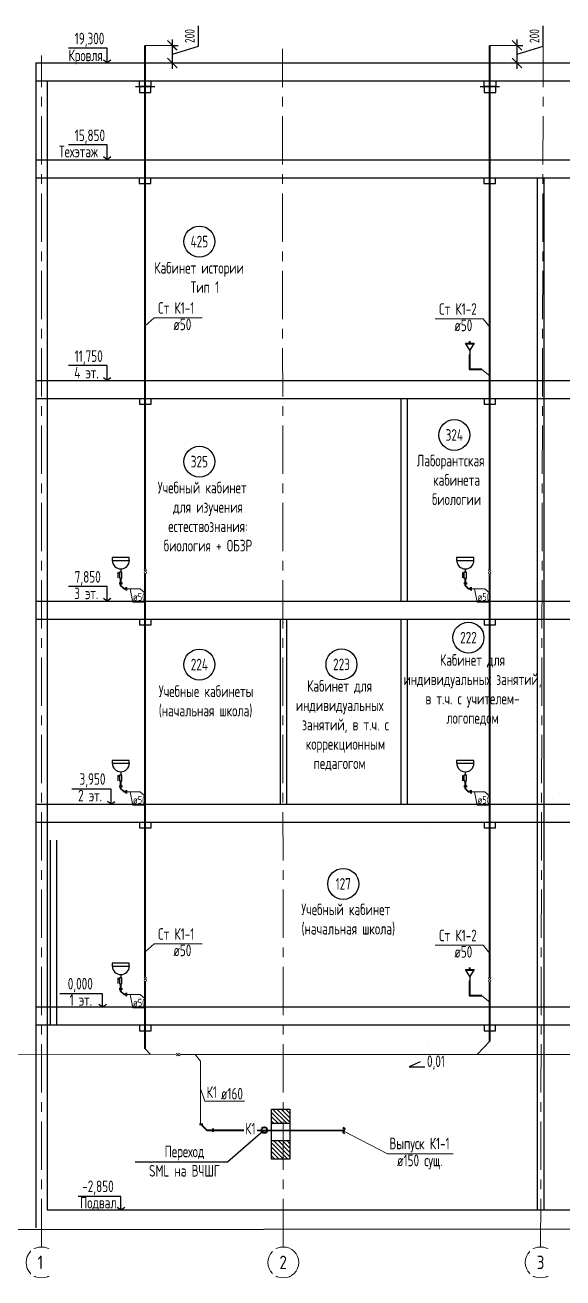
# Model space of a CAD drawing. Header units: millimetres. Extents: x -8689834 to 9420486, y -73560 to 166298.
# Drawn here: x -171699 to -157798, y -58947 to -26538 of the extents above; entities that cross this region are included whole.
import ezdxf
from ezdxf.enums import TextEntityAlignment as Align

# ---------------------------------------------------------------- set-up
doc = ezdxf.new("R2010")
doc.units = ezdxf.units.MM
doc.header["$MEASUREMENT"] = 0
doc.linetypes.add('CENTER', pattern=[2, 1.25, -0.25, 0.25, -0.25])
doc.layers.get('0').update_dxf_attribs({"color": 250, "lineweight": 9})
for name, color, linetype in [('PDF _0', 7, 'Continuous'), ('PDF __ВК-Text VK', 7, 'Continuous'), ('PDF __ВК-В1', 5, 'Continuous'), ('PDF __ВК-В1-текст', 7, 'Continuous'), ('PDF __ВК-К3', 7, 'Continuous'), ('PDF __ВК-переход на SML', 3, 'Continuous'), ('PDF __ВК-переход с пл. на чуг.', 1, 'Continuous'), ('PDF __ВК-питьевой фонтанчик', 7, 'Continuous'), ('PDF __ВК-противопожарные муфты', 1, 'Continuous'), ('PDF __ВК-размеры', 7, 'Continuous'), ('PDF __ВК-стены', 7, 'Continuous'), ('PDF __ВК-текст Канал', 7, 'Continuous'), ('PDF __Пескоуловитель', 7, 'Continuous'), ('PDF __Сантехника', 7, 'Continuous'), ('АР_Таблицы', 250, 'Continuous')]:
    doc.layers.add(name, color=color, linetype=linetype)
doc.layers.add('PDF __ВК-К1', color=7, linetype='Continuous', true_color=0xb80000)
for name, color, linetype, lineweight in [('АР_Маркер экспликации', 239, 'Continuous', 13), ('АР_Номер помещения', 1, 'Continuous', 25), ('АР_Оси', 195, 'Continuous', 9), ('АР_Оси размеры', 164, 'Continuous', 9), ('АР_Помещения_площадь', 19, 'Continuous', 9), ('ВК_канализация', 32, 'Continuous', 15)]:
    doc.layers.add(name, color=color, linetype=linetype, lineweight=lineweight)
doc.styles.add('ISOCPEUR', font='isocpeur.ttf', dxfattribs={"width": 0.7})
doc.styles.get("Standard").update_dxf_attribs({"font": 'isocpeur.ttf', "width": 0.7})
doc.styles.add('ГОСТ 2.304', font='isocpeur.ttf', dxfattribs={"width": 0.7})
doc.dimstyles.new('СПДС', dxfattribs={"dimscale": 100, "dimtxt": 2.5, "dimasz": 2.5, "dimexe": 1.5, "dimexo": 0, "dimgap": 1, "dimtad": 1, "dimdec": 0, "dimrnd": 1, "dimtxsty": 'ГОСТ 2.304', "dimblk": 'OBLIQUE', "dimcen": 2.5, "dimdle": 1.5, "dimadec": 0, "dimazin": 2, "dimtfac": 0.75, "dimtdec": 0, "dimtmove": 1, "dimatfit": 3, "dimfxl": 1, "dimtolj": 1, "dimarcsym": 1})

# ---------------------------------------------------------------- blocks, each defined once
blk = doc.blocks.new('*U1667')
at = {"layer": 'АР_Номер помещения', "color": 7}
blk.add_circle((-15720, 4793), 400, dxfattribs=at)
at = {"layer": 'АР_Помещения_площадь', "color": 7}
blk.add_line((-13545, 633), (-13545, 633), dxfattribs=at)
at = {"color": 7, "style": 'ISOCPEUR', "width": 0.7, "flags": 1}
blk.add_attdef('КАТЕГОРИЯ', (-499, -2092), '', height=250, dxfattribs=at)
at = {"layer": 'АР_Номер помещения', "color": 7, "style": 'ISOCPEUR', "width": 0.7}
blk.add_attdef('НОМЕР_ПОМЕЩЕНИЯ', text='', height=300, dxfattribs=at).set_placement((-15720, 4793), align=Align.MIDDLE_CENTER)
at = {"layer": 'АР_Помещения_площадь', "color": 7, "style": 'ISOCPEUR', "width": 0.7}
blk.add_attdef('ПЛОЩАДЬ_ПОМЕЩЕНИЯ', text='', height=200, dxfattribs=at).set_placement((-13540, 880), align=Align.MIDDLE_RIGHT)
at = {"layer": 'АР_Помещения_площадь', "color": 7, "lineweight": 30, "width": 0.7, "flags": 104}
blk.add_attdef('ИМЯ_ПОМЕЩЕНИЯ', text='', height=100, dxfattribs=at).set_placement((158, 1217), align=Align.MIDDLE_CENTER)
blk = doc.blocks.new('_Oblique')
at = {"color": 0, "linetype": 'ByBlock', "lineweight": -2}
blk.add_line((-0.5, -0.5), (0.5, 0.5), dxfattribs=at)
blk = doc.blocks.new('*D1739')
at = {"layer": 'АР_Оси размеры', "color": 0, "lineweight": -2, "ltscale": 100, "transparency": 16777216}
for p, q in [((-158309, -27088), (-158309, -26555)), ((-158984, -27667), (-158984, -26914)), ((-158984, -27064), (-158834, -27064)), ((-158984, -27290), (-158309, -27088)), ((-158984, -27517), (-158834, -27517))]:
    blk.add_line(p, q, dxfattribs=at)
at = {"layer": 'АР_Оси размеры', "color": 0, "lineweight": -2, "ltscale": 100, "transparency": 16777216, "xscale": 250, "yscale": 250, "zscale": 250}
for p, rotation in [((-158984, -27064), 90), ((-158984, -27517), 270)]:
    blk.add_blockref('_Oblique', p, dxfattribs=dict(at, rotation=rotation))
at = {"layer": 'АР_Оси размеры', "color": 0, "ltscale": 100, "transparency": 16777216, "insert": (-158534, -26822), "char_height": 250, "attachment_point": 5, "rotation": 90, "style": 'ГОСТ 2.304'}
blk.add_mtext('\\A1;200', dxfattribs=at)
blk = doc.blocks.new('*D1740')
at = {"layer": 'АР_Оси размеры', "color": 0, "lineweight": -2, "ltscale": 100, "transparency": 16777216}
for p, q in [((-167217, -27088), (-167217, -26556)), ((-167892, -27667), (-167892, -26914)), ((-167892, -27064), (-167742, -27064)), ((-167892, -27291), (-167217, -27088)), ((-167892, -27517), (-167742, -27517))]:
    blk.add_line(p, q, dxfattribs=at)
at = {"layer": 'АР_Оси размеры', "color": 0, "lineweight": -2, "ltscale": 100, "transparency": 16777216, "xscale": 250, "yscale": 250, "zscale": 250}
for p, rotation in [((-167892, -27064), 90), ((-167892, -27517), 270)]:
    blk.add_blockref('_Oblique', p, dxfattribs=dict(at, rotation=rotation))
at = {"layer": 'АР_Оси размеры', "color": 0, "ltscale": 100, "transparency": 16777216, "insert": (-167442, -26822), "char_height": 250, "attachment_point": 5, "rotation": 90, "style": 'ГОСТ 2.304'}
blk.add_mtext('\\A1;200', dxfattribs=at)

msp = doc.modelspace()

# ---------------------------------------------------------------- linework, layer by layer
at = {"layer": 'PDF _0', "lineweight": 20}
for points in [[(-167790.1, -27166), (-167993.3, -26962.8)], [(-158881.9, -27165.5), (-159085.1, -26962.3)]]:
    msp.add_lwpolyline(points, dxfattribs=at)
at = {"layer": 'PDF __ВК-Text VK', "lineweight": 30}
msp.add_lwpolyline([(-161487, -53354.4), (-161769.7, -53483.9), (-161366.9, -53483.9)], dxfattribs=at)
at = {"layer": 'PDF __ВК-В1', "color": 244, "lineweight": 40, "true_color": 0x991b1e}
for points in [[(-168593, -40622.6), (-168594.3, -27064.4)], [(-159687.4, -40633.9), (-159688.7, -27063.9)], [(-159896.2, -35444.3), (-160201.9, -35444.3), (-160201.9, -35059.1)], [(-168593.3, -51173.7), (-168593.8, -40729.3)], [(-159687.8, -51185), (-159688.2, -40740.6)], [(-168594.3, -53022.9), (-168594.3, -51280.5)], [(-159896.2, -51648.8), (-160201.9, -51648.8), (-160201.9, -51263.6)], [(-159688.7, -51754.6), (-159688.7, -51291.7)], [(-159688.7, -52821.4), (-159688.7, -51754.6)]]:
    msp.add_lwpolyline(points, dxfattribs=at)
at = {"layer": 'PDF __ВК-В1', "lineweight": 40}
for points in [[(-160201.9, -34767), (-160201.9, -34712)], [(-160201.9, -50971.5), (-160201.9, -50916.5)]]:
    msp.add_lwpolyline(points, dxfattribs=at)
at = {"layer": 'PDF __ВК-В1-текст', "lineweight": 25}
for points in [[(-169580.6, -27132.1), (-170579.7, -27132.1)], [(-169580.6, -27517.3), (-169580.6, -27132.1)], [(-169483.3, -27445.4), (-169580.6, -27517.3), (-169673.8, -27445.4)], [(-169580.6, -29636.4), (-170579.7, -29636.4)], [(-169580.6, -30021.6), (-169580.6, -29636.4)], [(-169483.3, -29949.7), (-169580.6, -30021.6), (-169673.8, -29949.7)], [(-169580.6, -35346.9), (-170579.7, -35346.9)], [(-169580.6, -35732.2), (-169580.6, -35346.9)], [(-169483.3, -35660.2), (-169580.6, -35732.2), (-169673.8, -35660.2)], [(-169580.6, -41057.5), (-170579.7, -41057.5)], [(-169580.6, -41442.7), (-169580.6, -41057.5)], [(-169483.3, -41370.7), (-169580.6, -41442.7), (-169673.8, -41370.7)], [(-169474.8, -46306.6), (-170486.5, -46306.6)], [(-169474.8, -46691.8), (-169474.8, -46306.6)], [(-169474.8, -46691.8), (-169567.9, -46619.8)], [(-169474.8, -46691.8), (-169377.5, -46619.8)], [(-169791.6, -51868.9), (-169694.3, -51936.7), (-169694.3, -51594.9), (-170803.4, -51594.9)], [(-169694.3, -51936.7), (-169596.9, -51868.9)], [(-169318.2, -57118.1), (-169220.8, -57185.8), (-169220.8, -56844), (-170329.9, -56844)], [(-169220.8, -57185.8), (-169123.5, -57118.1)]]:
    msp.add_lwpolyline(points, dxfattribs=at)
at = {"layer": 'PDF __ВК-К1', "color": 244, "lineweight": 40, "true_color": 0x991b1e}
for points in [[(-169266.8, -40974), (-169177.9, -40974)], [(-169228.7, -40842.8), (-169228.7, -41033.3)], [(-169084.7, -41122.2), (-169139.8, -41122.2), (-169228.7, -41033.3)], [(-169084.7, -41077.7), (-169084.7, -41166.6)], [(-160361.2, -40974), (-160272.3, -40974)], [(-160323.1, -40842.8), (-160323.1, -41033.3)], [(-160179.2, -41122.2), (-160234.2, -41122.2), (-160323.1, -41033.3)], [(-160179.2, -41077.7), (-160179.2, -41166.6)], [(-169266.8, -46223.1), (-169177.9, -46223.1)], [(-169228.7, -46091.9), (-169228.7, -46282.4)], [(-169084.7, -46371.3), (-169139.8, -46371.3), (-169228.7, -46282.4)], [(-169084.7, -46326.8), (-169084.7, -46415.7)], [(-160361.2, -46223.1), (-160272.3, -46223.1)], [(-160323.1, -46091.9), (-160323.1, -46282.4)], [(-160179.2, -46371.3), (-160234.2, -46371.3), (-160323.1, -46282.4)], [(-160179.2, -46326.8), (-160179.2, -46415.7)], [(-169266.8, -51468), (-169177.9, -51468)], [(-169228.7, -51336.8), (-169228.7, -51527.3)], [(-169084.7, -51616.2), (-169139.8, -51616.2), (-169228.7, -51527.3)], [(-169084.7, -51571.7), (-169084.7, -51660.6)], [(-167104.5, -54976.3), (-167193.4, -54976.3)], [(-167163.8, -54963.6), (-167003, -55124.4)], [(-166846.3, -55082.1), (-166846.3, -55171)], [(-167003, -55124.4), (-166046.3, -55124.4)], [(-165703.4, -55124.4), (-163464.1, -55128.7)]]:
    msp.add_lwpolyline(points, dxfattribs=at)
at = {"layer": 'PDF __ВК-К3', "lineweight": 25}
msp.add_lwpolyline([(-165330.9, -55873.7), (-165330.9, -54578.4), (-164852.6, -54578.4), (-164852.6, -55873.7)], close=True, dxfattribs=at)
for points in [[(-165051.5, -54942.4), (-165330.9, -54663)], [(-164937.2, -54942.4), (-165305.5, -54578.4)], [(-164852.6, -54917), (-165191.2, -54578.4)], [(-164852.6, -54806.9), (-165081.2, -54578.4)], [(-164852.6, -54692.6), (-164966.9, -54578.4)], [(-164852.6, -54582.6), (-164856.8, -54578.4)], [(-165161.6, -54942.4), (-165330.9, -54777.3)], [(-165275.9, -54942.4), (-165330.9, -54887.4)], [(-165330.9, -54942.4), (-164852.6, -54942.4)], [(-165330.9, -55391.1), (-164852.6, -55391.1)], [(-164852.6, -55814.4), (-165275.9, -55391.1)], [(-164852.6, -55704.3), (-165161.6, -55391.1)], [(-164852.6, -55590.1), (-165051.5, -55391.1)], [(-164852.6, -55480), (-164937.2, -55391.1)], [(-164907.6, -55873.7), (-165330.9, -55450.4)], [(-165017.7, -55873.7), (-165330.9, -55560.4)], [(-165131.9, -55873.7), (-165330.9, -55674.7)], [(-165242, -55873.7), (-165330.9, -55784.8)]]:
    msp.add_lwpolyline(points, dxfattribs=at)
at = {"layer": 'PDF __ВК-переход на SML', "lineweight": 30}
for points in [[(-168744.6, -27983), (-168444.1, -27983), (-168444.1, -28131.1), (-168744.6, -28131.1)], [(-159836.4, -27982.5), (-159535.8, -27982.5), (-159535.8, -28130.7), (-159836.4, -28130.7)]]:
    msp.add_lwpolyline(points, close=True, dxfattribs=at)
at = {"layer": 'PDF __ВК-переход с пл. на чуг.', "lineweight": 40}
msp.add_circle((-165515, -55122.3), 74.1, dxfattribs=at)
at = {"layer": 'PDF __ВК-питьевой фонтанчик', "lineweight": 30}
for points in [[(-160201.9, -34944.8), (-160312, -34767), (-160091.9, -34767), (-160201.9, -34944.8), (-160201.9, -35059.1)], [(-160299.3, -34783.9), (-160100.3, -34783.9)], [(-160201.9, -51149.3), (-160312, -50971.5), (-160091.9, -50971.5), (-160201.9, -51149.3), (-160201.9, -51263.6)], [(-160299.3, -50988.4), (-160100.3, -50988.4)]]:
    msp.add_lwpolyline(points, dxfattribs=at)
at = {"layer": 'PDF __ВК-противопожарные муфты', "lineweight": 30}
for points in [[(-168842, -28131.1), (-168596.4, -28131.1), (-168346.7, -28131.1)], [(-168744.6, -28131.1), (-168744.6, -28279.3), (-168444.1, -28279.3), (-168444.1, -28131.1)], [(-159933.8, -28130.7), (-159688.2, -28130.7), (-159438.5, -28130.7)], [(-159836.4, -28130.7), (-159836.4, -28278.8), (-159535.8, -28278.8), (-159535.8, -28130.7)], [(-168844.8, -30487.3), (-168599.3, -30487.3), (-168349.5, -30487.3)], [(-168747.4, -30487.3), (-168747.4, -30635.4), (-168446.9, -30635.4), (-168446.9, -30487.3)], [(-159939.2, -30487.3), (-159693.7, -30487.3), (-159443.9, -30487.3)], [(-159841.8, -30487.3), (-159841.8, -30635.4), (-159541.3, -30635.4), (-159541.3, -30487.3)], [(-168839.8, -36197.8), (-168594.3, -36197.8), (-168344.6, -36197.8)], [(-168742.5, -36197.8), (-168742.5, -36346), (-168441.9, -36346), (-168441.9, -36197.8)], [(-159934.3, -36197.8), (-159688.7, -36197.8), (-159439, -36197.8)], [(-159836.9, -36197.8), (-159836.9, -36346), (-159536.4, -36346), (-159536.4, -36197.8)], [(-168839.8, -41908.3), (-168594.3, -41908.3), (-168344.6, -41908.3)], [(-168742.5, -41908.3), (-168742.5, -42056.5), (-168441.9, -42056.5), (-168441.9, -41908.3)], [(-159934.3, -41908.3), (-159688.7, -41908.3), (-159439, -41908.3)], [(-159836.9, -41908.3), (-159836.9, -42056.5), (-159536.4, -42056.5), (-159536.4, -41908.3)], [(-168839.8, -47153.2), (-168594.3, -47153.2), (-168344.6, -47153.2)], [(-168742.5, -47153.2), (-168742.5, -47301.4), (-168441.9, -47301.4), (-168441.9, -47153.2)], [(-159934.3, -47157.4), (-159688.7, -47157.4), (-159439, -47157.4)], [(-159836.9, -47157.4), (-159836.9, -47305.6), (-159536.4, -47305.6), (-159536.4, -47157.4)], [(-168839.8, -52402.3), (-168594.3, -52402.3), (-168344.6, -52402.3)], [(-168742.5, -52402.3), (-168742.5, -52550.5), (-168441.9, -52550.5), (-168441.9, -52402.3)], [(-159934.3, -52402.3), (-159688.7, -52402.3), (-159439, -52402.3)], [(-159836.9, -52402.3), (-159836.9, -52550.5), (-159536.4, -52550.5), (-159536.4, -52402.3)]]:
    msp.add_lwpolyline(points, dxfattribs=at)
at = {"layer": 'PDF __ВК-размеры', "lineweight": 20}
for points in [[(-168594.4, -27064.4), (-167790.1, -27064.4)], [(-159686.2, -27063.9), (-158881.9, -27063.9)]]:
    msp.add_lwpolyline(points, dxfattribs=at)
at = {"layer": 'PDF __ВК-стены', "color": 18, "lineweight": 25, "true_color": 0x000000}
for points in [[(-171417.8, -27517.3), (-171417.8, -57651.4)], [(-171417.8, -27517.3), (-116489.7, -27517.5)], [(-171417.8, -27983), (-116484.2, -27983)], [(-171361.2, -27983), (-116484.2, -27983)], [(-171130, -27983), (-171130, -57185.8)], [(-171417.8, -30021.6), (-116493.9, -30021.9)], [(-171417.8, -30487.3), (-116540.8, -30487.3)], [(-171417.8, -30487.3), (-116494.7, -30487.4)], [(-158462.9, -30487.3), (-158462.9, -57185.8)], [(-158293.6, -30487.3), (-158293.6, -57185.8)], [(-171417.8, -35732.2), (-116540.8, -35732.2)], [(-171417.8, -36197.8), (-116540.8, -36197.8)], [(-171417.8, -36197.8), (-116540.8, -36197.8)], [(-161989.1, -36197.8), (-161989.1, -41442.7)], [(-161819.8, -36197.8), (-161819.8, -41442.7)], [(-171417.8, -41442.7), (-116540.8, -41442.7)], [(-171417.8, -41908.3), (-116540.8, -41908.3)], [(-171417.8, -41908.3), (-116540.8, -41908.3)], [(-165108.6, -41908.3), (-165108.6, -46691.8)], [(-164939.3, -41908.3), (-164939.3, -46691.8)], [(-161989.1, -41908.3), (-161989.1, -46691.8)], [(-161819.8, -41908.3), (-161819.8, -46691.8)], [(-171417.8, -46691.8), (-116540.8, -46691.8)], [(-171417.8, -47153.2), (-116540.8, -47153.2)], [(-171417.8, -47157.4), (-116540.8, -47157.4)], [(-171053.3, -47618.9), (-171053.3, -52402.3)], [(-170883.9, -47618.9), (-170883.9, -52402.3)], [(-171417.8, -51936.7), (-116540.8, -51936.7)], [(-171417.8, -52402.3), (-116540.8, -52402.3)], [(-171417.8, -52402.3), (-116540.8, -52402.3)], [(-171130, -57185.8), (-116540.8, -57185.8)], [(-251262.1, -57746.2), (-116540.8, -57651.4)]]:
    msp.add_lwpolyline(points, dxfattribs=at)
at = {"layer": 'PDF __ВК-текст Канал', "lineweight": 25}
msp.add_lwpolyline([(-165534.1, -55141.4), (-166469.6, -55949.9), (-166520.4, -55949.9), (-168857, -55949.9)], dxfattribs=at)
at = {"layer": 'PDF __Пескоуловитель', "lineweight": 40}
msp.add_lwpolyline([(-163485.3, -55056.7), (-163472.6, -55060.9), (-163464.1, -55065.2), (-163459.9, -55069.4), (-163455.7, -55069.4), (-163451.4, -55073.6), (-163447.2, -55077.9), (-163447.2, -55082.1), (-163447.2, -55086.3), (-163447.2, -55090.6), (-163447.2, -55094.8), (-163451.4, -55099), (-163451.4, -55103.3), (-163455.7, -55111.7), (-163459.9, -55116), (-163464.1, -55128.7), (-163468.4, -55137.1), (-163472.6, -55141.4), (-163476.8, -55145.6), (-163476.8, -55154.1), (-163481.1, -55158.3), (-163481.1, -55162.5), (-163481.1, -55166.8), (-163481.1, -55171), (-163481.1, -55175.2), (-163476.8, -55179.4), (-163476.8, -55183.7), (-163472.6, -55183.7), (-163468.4, -55187.9), (-163464.1, -55192.1), (-163459.9, -55196.4), (-163455.7, -55200.6), (-163443, -55209.1)], dxfattribs=at)
at = {"layer": 'PDF __Сантехника', "lineweight": 30}
for points in [[(-169006.4, -40313.6), (-169450.9, -40313.6), (-169450.9, -40385.6), (-169006.4, -40385.6)], [(-160100.9, -40313.6), (-160545.3, -40313.6), (-160545.3, -40385.6), (-160100.9, -40385.6)], [(-169196.9, -40690.4), (-169260.4, -40690.4), (-169260.4, -40842.8), (-169196.9, -40842.8)], [(-160291.3, -40690.4), (-160354.8, -40690.4), (-160354.8, -40842.8), (-160291.3, -40842.8)], [(-169006.4, -45562.8), (-169450.9, -45562.8), (-169450.9, -45634.7), (-169006.4, -45634.7)], [(-160100.9, -45562.8), (-160545.3, -45562.8), (-160545.3, -45634.7), (-160100.9, -45634.7)], [(-169196.9, -45939.5), (-169260.4, -45939.5), (-169260.4, -46091.9), (-169196.9, -46091.9)], [(-160291.3, -45939.5), (-160354.8, -45939.5), (-160354.8, -46091.9), (-160291.3, -46091.9)], [(-169006.4, -50807.6), (-169450.9, -50807.6), (-169450.9, -50879.6), (-169006.4, -50879.6)], [(-169196.9, -51184.4), (-169260.4, -51184.4), (-169260.4, -51336.8), (-169196.9, -51336.8)]]:
    msp.add_lwpolyline(points, close=True, dxfattribs=at)
for points in [[(-169260.4, -40737), (-169302.7, -40698.9), (-169302.7, -40838.5)], [(-169226.5, -40610), (-169226.5, -40690.4)], [(-160354.8, -40737), (-160397.2, -40698.9), (-160397.2, -40838.5)], [(-160321, -40610), (-160321, -40690.4)], [(-169260.4, -45986.1), (-169302.7, -45948), (-169302.7, -46087.7)], [(-169226.5, -45859.1), (-169226.5, -45939.5)], [(-160354.8, -45986.1), (-160397.2, -45948), (-160397.2, -46087.7)], [(-160321, -45859.1), (-160321, -45939.5)], [(-169260.4, -51230.9), (-169302.7, -51192.8), (-169302.7, -51332.5)], [(-169226.5, -51104), (-169226.5, -51184.4)]]:
    msp.add_lwpolyline(points, dxfattribs=at)
for centre in [(-169224.4, -40383.5), (-160318.9, -40383.5), (-169224.4, -45632.6), (-160318.9, -45632.6), (-169224.4, -50877.5)]:
    msp.add_arc(centre, 222.2, 180, 0, dxfattribs=at)
at = {"layer": 'АР_Оси', "color": 18, "ltscale": 0.5, "true_color": 0x000000}
for centre in [(-171273.9, -58546.7), (-165023.9, -58546.7), (-158373.9, -58546.7)]:
    msp.add_circle(centre, 400, dxfattribs=at)
at = {"layer": 'ВК_канализация', "color": 18, "lineweight": 13, "ltscale": 500, "true_color": 0x000000}
for points in [[(-167119.9, -34110), (-168359, -34110), (-168594.3, -34321)], [(-161097.1, -34136.3), (-159858.1, -34136.3), (-159688.7, -34348.7)], [(-168984.7, -41122.2), (-168917.9, -41464.1), (-168582.7, -41464.1)], [(-160079.1, -41122.2), (-160012.3, -41464.1), (-159677.1, -41464.1)], [(-168984.7, -46371.3), (-168917.9, -46713.2), (-168582.7, -46713.2)], [(-160079.1, -46371.3), (-160012.3, -46713.2), (-159677.1, -46713.2)], [(-167119.9, -50303.2), (-168359, -50303.2), (-168594.3, -50514.3)], [(-161097.1, -50340.8), (-159858.1, -50340.8), (-159688.7, -50553.2)], [(-168984.7, -51616.2), (-168917.9, -51958.1), (-168582.7, -51958.1)], [(-166029.8, -54369.9), (-167053.7, -54369.9), (-167158.8, -54068.1)], [(-160635, -55737.7), (-162328.4, -55737.7), (-163474.7, -55143.5)]]:
    msp.add_lwpolyline(points, dxfattribs=at)
at = {"layer": 'ВК_канализация', "color": 244, "lineweight": 13, "ltscale": 500, "true_color": 0x991b1e}
for points in [[(-159896.2, -35444.3), (-159688.7, -35610.8)], [(-168593.6, -40669.3), (-168593.3, -40652.6)], [(-159688, -40680.6), (-159687.8, -40663.9)], [(-169084.7, -41122.2), (-168725.6, -41122.2)], [(-168725.6, -41122.2), (-168594.3, -41231.4)], [(-160179.2, -41122.2), (-159820, -41122.2)], [(-159820, -41122.2), (-159688.7, -41231.4)], [(-169084.7, -46371.3), (-168725.6, -46371.3)], [(-168725.6, -46371.3), (-168594.3, -46480.5)], [(-160179.2, -46371.3), (-159820, -46371.3)], [(-159820, -46371.3), (-159688.7, -46480.5)], [(-168593.9, -51220.5), (-168593.7, -51203.7)], [(-159688.4, -51231.7), (-159688.2, -51215)], [(-169084.7, -51616.2), (-168725.6, -51616.2)], [(-168725.6, -51616.2), (-168594.3, -51725.4)], [(-159896.2, -51648.8), (-159688.7, -51815.3)], [(-159688.7, -52822.2), (-160017.1, -53169.9)], [(-168594.3, -53022.9), (-168460.3, -53167.6)], [(-167792.7, -53168.9), (-176058.8, -53153.8)], [(-167746, -53168.5), (-167762.7, -53168.6)], [(-167306.1, -53169.7), (-167686, -53169)], [(-167163.8, -54963.6), (-167161, -53337.5), (-167306.1, -53169.7)], [(-167306.1, -53169.7), (-155755.3, -53170.5)]]:
    msp.add_lwpolyline(points, dxfattribs=at)
for centre in [(-168593.9, -40699.3), (-159688.4, -40710.6), (-168594.3, -51250.5), (-159688.7, -51261.7), (-167716, -53168.2)]:
    msp.add_circle(centre, 30, dxfattribs=at)
for centre, start, end in [((-168593, -40622.6), 179.27075, 359.27075), ((-159687.4, -40633.9), 179.27075, 359.27075), ((-168593.3, -51173.7), 179.27075, 359.27075), ((-159687.8, -51185), 179.27075, 359.27075), ((-167792.7, -53168.9), 270.50316, 90.50316)]:
    msp.add_arc(centre, 30, start, end, dxfattribs=at)

# ---------------------------------------------------------------- block references
at = {"layer": 'АР_Маркер экспликации', "color": 7}
ref = msp.add_blockref('*U1667', (-151474.1, -36931.2), dxfattribs=at)
ref.add_attrib('НОМЕР_ПОМЕЩЕНИЯ', '425', dxfattribs={"layer": 'АР_Номер помещения', "color": 7, "height": 300, "style": 'ISOCPEUR', "width": 0.7}).set_placement((-167193.8, -32137.8), align=Align.MIDDLE_CENTER)
ref = msp.add_blockref('*U1667', (-144884.5, -41935), dxfattribs=at)
ref.add_attrib('НОМЕР_ПОМЕЩЕНИЯ', '324', dxfattribs={"layer": 'АР_Номер помещения', "color": 7, "height": 300, "style": 'ISOCPEUR', "width": 0.7}).set_placement((-160604.2, -37141.7), align=Align.MIDDLE_CENTER)
ref = msp.add_blockref('*U1667', (-151474.1, -42624.2), dxfattribs=at)
ref.add_attrib('НОМЕР_ПОМЕЩЕНИЯ', '325', dxfattribs={"layer": 'АР_Номер помещения', "color": 7, "height": 300, "style": 'ISOCPEUR', "width": 0.7}).set_placement((-167193.8, -37830.8), align=Align.MIDDLE_CENTER)
ref = msp.add_blockref('*U1667', (-144519.1, -47176.8), dxfattribs=at)
ref.add_attrib('НОМЕР_ПОМЕЩЕНИЯ', '222', dxfattribs={"layer": 'АР_Номер помещения', "color": 7, "height": 300, "style": 'ISOCPEUR', "width": 0.7}).set_placement((-160238.8, -42383.5), align=Align.MIDDLE_CENTER)
ref = msp.add_blockref('*U1667', (-151474.1, -47873.3), dxfattribs=at)
ref.add_attrib('НОМЕР_ПОМЕЩЕНИЯ', '224', dxfattribs={"layer": 'АР_Номер помещения', "color": 7, "height": 300, "style": 'ISOCPEUR', "width": 0.7}).set_placement((-167193.8, -43079.9), align=Align.MIDDLE_CENTER)
ref = msp.add_blockref('*U1667', (-147800.6, -47869), dxfattribs=at)
ref.add_attrib('НОМЕР_ПОМЕЩЕНИЯ', '223', dxfattribs={"layer": 'АР_Номер помещения', "color": 7, "height": 300, "style": 'ISOCPEUR', "width": 0.7}).set_placement((-163520.4, -43075.6), align=Align.MIDDLE_CENTER)
ref = msp.add_blockref('*U1667', (-157580.6, -52975.4), dxfattribs=at)
ref.add_attrib('НОМЕР_ПОМЕЩЕНИЯ', '128', dxfattribs={"layer": 'АР_Номер помещения', "color": 7, "height": 300, "style": 'ISOCPEUR', "width": 0.7}).set_placement((-173300.3, -48182), align=Align.MIDDLE_CENTER)
ref = msp.add_blockref('*U1667', (-147755.9, -53546.4), dxfattribs=at)
ref.add_attrib('НОМЕР_ПОМЕЩЕНИЯ', '127', dxfattribs={"layer": 'АР_Номер помещения', "color": 7, "height": 300, "style": 'ISOCPEUR', "width": 0.7}).set_placement((-163475.7, -48753), align=Align.MIDDLE_CENTER)

# ---------------------------------------------------------------- texts
at = {"layer": 'АР_Таблицы', "ltscale": 100, "attachment_point": 4, "style": 'ISOCPEUR'}
for s, insert, char_height, width in [('\\pxi-1,l1,t1,5;19,300', (-170416.5, -26921.1), 300, 9470.463), ('\\pxi-1,l1,t1,5;Кровля', (-170576, -27362.7), 300, 9470.463), ('\\pxi-1,l1,t1,5;15,850', (-170416.5, -29425.4), 300, 9470.463), ('\\pxi-1,l1,t1,5;Техэтаж', (-170824.7, -29809), 300, 9470.463), ('\\pxi-1,l1,qc,t1,5;{\\C7;Кабинет истории Тип 1}', (-168541, -33067.8), 300, 2679.37), ('\\pxi-1,l1,t1,5;Ст К1-1', (-168260, -33856.8), 300, 7500), ('\\pxi-1,l1,t1,5;Ст К1-2', (-160998.1, -33883.1), 300, 7500), ('\\pxi-1,l1,t1,5;ø50', (-167866.4, -34280.3), 300, 7500), ('\\pxi-1,l1,t1,5;ø50', (-160604.5, -34306.7), 300, 7500), ('\\pxi-1,l1,t1,5;11,750', (-170416.5, -35135.9), 300, 9470.463), ('\\pxi-1,l1,t1,5;4 эт.', (-170428.5, -35528.3), 300, 9470.463), ('\\pxi-1,l1,qc,t1,5;Лаборантская кабинета биологии', (-161917.2, -38303.4), 300, 2439.981), ('\\pxi-1,l1,qc,t1,5;Учебный кабинет для изучения естествознания: биология + ОБЗР', (-168460.8, -39253), 300, 2679.37), ('\\pxi-1,l1,t1,5;7,850', (-170416.5, -40846.4), 300, 9470.463), ('\\pxi-1,l1,t1,5;3 эт.', (-170428.5, -41238.9), 300, 9470.463), ('\\pxi-1,l1,t1,5;ø50', (-168910.2, -41331.4), 200, 7500), ('\\pxi-1,l1,t1,5;ø50', (-160004.6, -41331.4), 200, 7500), ('\\pxi-1,l1,qc,t1,5;Кабинет для \\Pиндивидуальных занятий, \\Pв т.ч. с учителем-\\Pлогопедом', (-162077.9, -43735.1), 300, 3887.055), ('\\pxi-1,l1,t1,5;Учебные кабинеты \\P(начальная школа)', (-168243.3, -44034.8), 300, 2472.749), ('\\pxi-1,l1,qc,t1,5;Кабинет для \\Pиндивидуальных занятий, в т.ч. с коррекционным \\Pпедагогом', (-164962.9, -44656.9), 300, 2788.132), ('\\pxi-1,l1,t1,5;3,950', (-170291.8, -46075.6), 300, 9470.463), ('\\pxi-1,l1,t1,5;2 эт.', (-170328.1, -46469), 300, 9470.463), ('\\pxi-1,l1,t1,5;ø50', (-168910.2, -46580.5), 200, 7500), ('\\pxi-1,l1,t1,5;ø50', (-160004.6, -46580.5), 200, 7500), ('\\pxi-1,l1,qc,t1,5;Учебный кабинет\\P (начальная школа)', (-164741.2, -49677.8), 300, 2659.108), ('\\pxi-1,l1,t1,5;Ст К1-1', (-168260, -50050), 300, 7500), ('\\pxi-1,l1,t1,5;Ст К1-2', (-160998.1, -50087.7), 300, 7500), ('\\pxi-1,l1,t1,5;ø50', (-167866.4, -50473.6), 300, 7500), ('\\pxi-1,l1,t1,5;ø50', (-160604.5, -50511.2), 300, 7500), ('\\pxi-1,l1,t1,5;0,000', (-170595.3, -51370.4), 300, 9470.463), ('\\pxi-1,l1,t1,5;1 эт.', (-170547.6, -51757.3), 300, 9470.463), ('\\pxi-1,l1,t1,5;ø50', (-168910.2, -51825.4), 200, 7500), ('\\pxi-1,l1,t1,5;-2,850', (-170221.3, -56612.6), 300, 9470.463), ('\\pxi-1,l1,t1,5;Подвал', (-170276.8, -57022.4), 300, 9470.463)]:
    msp.add_mtext(s, dxfattribs=dict(at, insert=insert, char_height=char_height, width=width))
at = {"layer": 'ВК_канализация', "color": 18, "ltscale": 100, "true_color": 0x000000, "char_height": 300, "attachment_point": 4, "style": 'ISOCPEUR'}
for s, insert, width in [('0,01', (-161310.6, -53376.1), 5891.51), ('К1', (-167005.5, -54141.6), 5891.51), ('\\pxi-1,l1,t1,5;ø160', (-166636.3, -54180.2), 7500), ('\\pxi-1,l1,t1,5;К1', (-166007.9, -55085.8), 7500), ('Выпуск К1-1', (-162280.2, -55509.3), 5891.51), ('\\pxi-1,l1,qc,t1,5;Переход \\PSML на ВЧШГ', (-168690.9, -55924.9), 2224.257), ('\\pxi-1,l1,t1,5;ø150 сущ.', (-162084.2, -55948.2), 7500)]:
    msp.add_mtext(s, dxfattribs=dict(at, insert=insert, width=width))

# ---------------------------------------------------------------- dimensions: what is measured, and where the dimension line sits
at = {"layer": 'АР_Оси размеры', "color": 18, "ltscale": 100, "true_color": 0x000000}
for base, p1, p2, picture, middle in [((-167891.7, -27064.4), (-167891.7, -27517.3), (-167891.7, -27064.4), '*D1740', (-167441.7, -26988.4)), ((-158983.5, -27063.9), (-158983.5, -27516.8), (-158983.5, -27063.9), '*D1739', (-158533.5, -26987.9))]:
    dim = msp.add_linear_dim(base=base, p1=p1, p2=p2, angle=90, text='200', dimstyle='СПДС', dxfattribs=at)
    dim.commit()
    dim.dimension.update_dxf_attribs({"geometry": picture, "text_midpoint": middle})

# ---------------------------------------------------------------- next in the draw order: texts
at = {"layer": 'АР_Оси', "color": 18, "true_color": 0x000000, "char_height": 350, "attachment_point": 1, "line_spacing_factor": 1.149209, "style": 'ГОСТ 2.304', "bg_fill": 2}
for s, insert in [('{\\W0.8;1}', (-171373.7, -58368.9)), ('{\\W0.8;3}', (-158473.7, -58368.9))]:
    msp.add_mtext(s, dxfattribs=dict(at, insert=insert))
at = {"layer": 'АР_Оси', "color": 18, "true_color": 0x000000, "insert": (-165123.7, -58368.9), "char_height": 350, "width": 114.629, "attachment_point": 1, "line_spacing_factor": 1.149209, "style": 'ГОСТ 2.304', "bg_fill": 2}
msp.add_mtext('{\\W0.8;2}', dxfattribs=at)

# ---------------------------------------------------------------- next in the draw order: linework, layer by layer
at = {"layer": 'АР_Оси', "color": 18, "linetype": 'CENTER', "ltscale": 1000, "true_color": 0x000000}
for p, q in [((-165023.9, -58146.7), (-165048, -27154)), ((-158373.9, -58146.7), (-158308.5, -27087.9)), ((-171273.9, -58146.7), (-171273.9, -27328.9))]:
    msp.add_line(p, q, dxfattribs=at)

doc.saveas('drawing.dxf')
